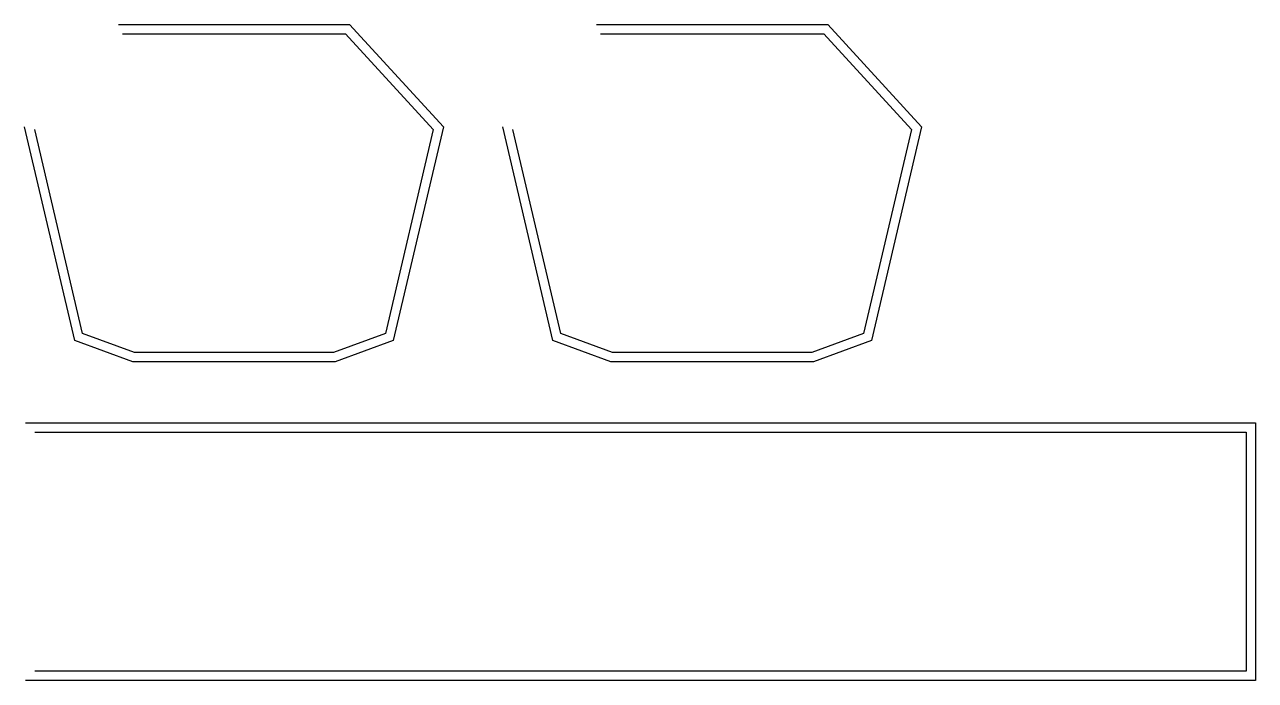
# Model space of a CAD drawing. Header units: millimetres. Extents: x -8 to 919, y -487 to 7.
import ezdxf

# ---------------------------------------------------------------- set-up
doc = ezdxf.new("R2010")
doc.units = ezdxf.units.MM

msp = doc.modelspace()

# ---------------------------------------------------------------- linework, layer by layer
for points in [[(62.9207, 7), (237.0793, 7), (307.6593, -69.9963), (269.9562, -230.8627), (226.251, -247), (73.749, -247), (30.0438, -230.8627), (-7.6593, -69.9963)], [(66, 0), (234, 0), (300, -72), (264, -225.6), (225, -240), (75, -240), (36, -225.6), (0, -72)], [(422.9207, 7), (597.0793, 7), (667.6593, -69.9963), (629.9562, -230.8627), (586.251, -247), (433.749, -247), (390.0438, -230.8627), (352.3407, -69.9963)], [(426, 0), (594, 0), (660, -72), (624, -225.6), (585, -240), (435, -240), (396, -225.6), (360, -72)], [(-7, -293), (919.0177, -293), (919.0177, -487), (-7, -487)], [(0, -300), (912.0177, -300), (912.0177, -480), (0, -480)]]:
    msp.add_lwpolyline(points)

doc.saveas('drawing.dxf')
